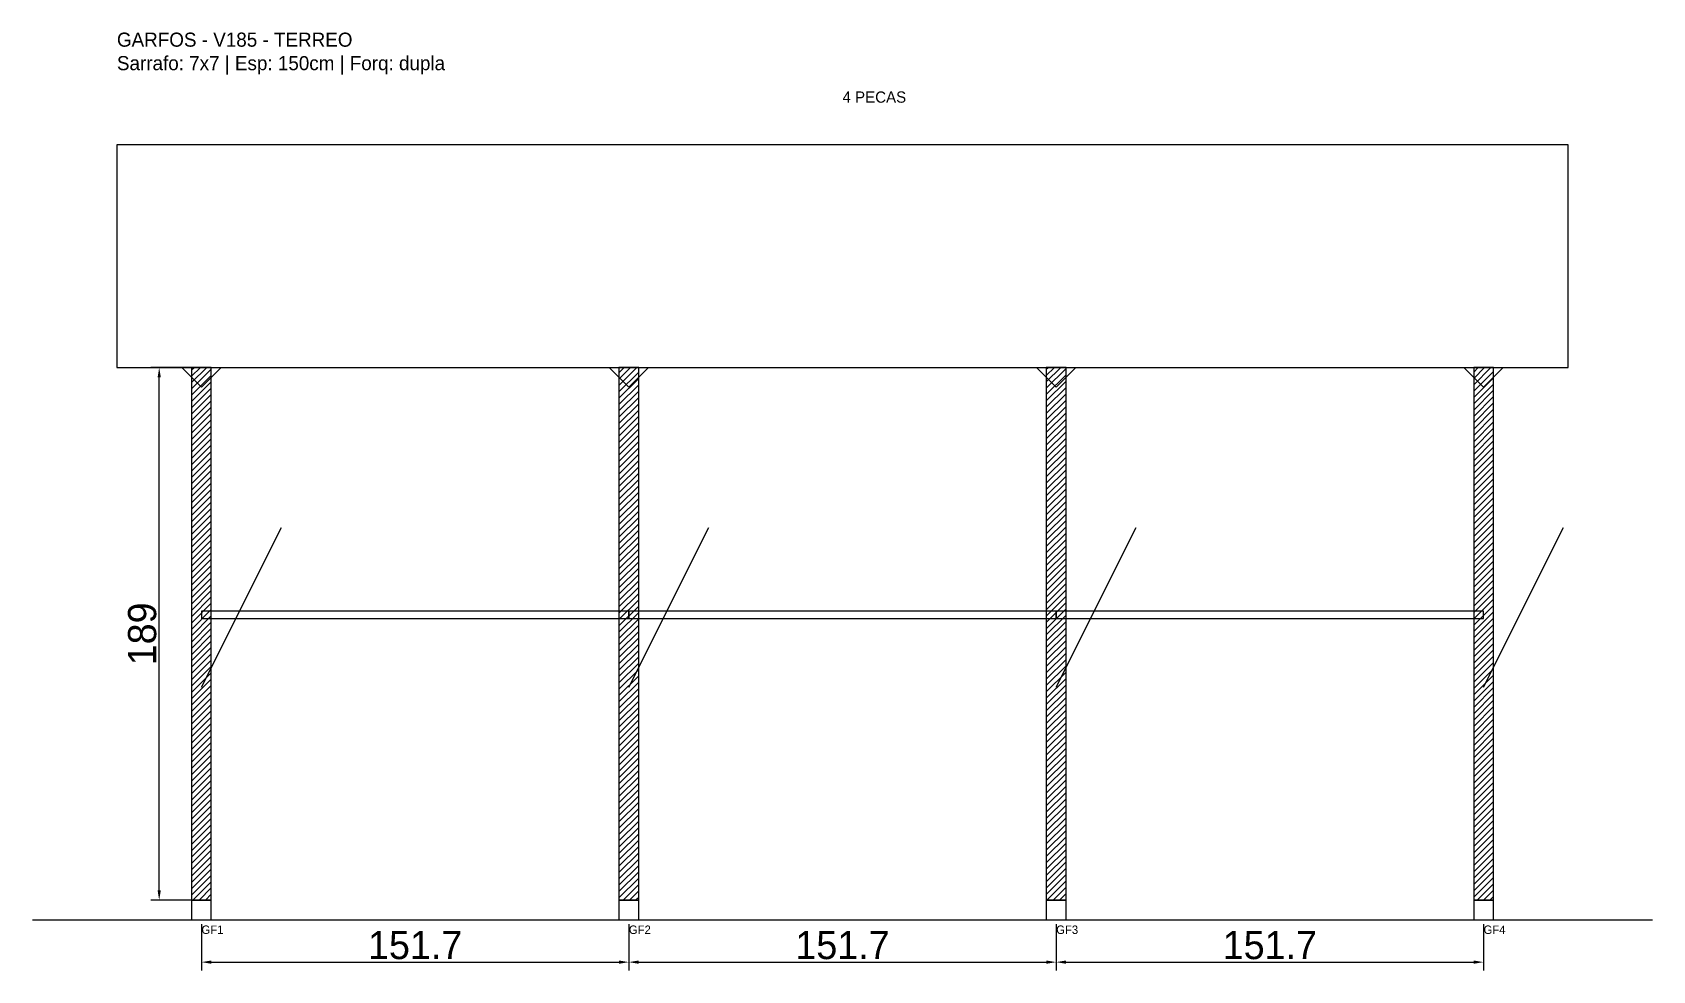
# Model space of a CAD drawing. Header units: metres. Extents: x -30 to 545, y -25 to 308.
import ezdxf

# ---------------------------------------------------------------- set-up
doc = ezdxf.new("R2010")
doc.units = ezdxf.units.M
for name, color, linetype in [('BARRA_ANCORAGEM', 1, 'Continuous'), ('COTA', 241, 'Continuous'), ('GARFOS OK', 3, 'Continuous'), ('NOME DA VIGA', 6, 'Continuous'), ('SARR_7x7', 40, 'Continuous'), ('TIRAS REESCORAMENTO', 252, 'Continuous'), ('VIGAS', 3, 'Continuous')]:
    doc.layers.add(name, color=color, linetype=linetype)
doc.dimstyles.new('EZ DXF', dxfattribs={"dimtxt": 10, "dimasz": 3.5, "dimexe": 3, "dimexo": 1.5, "dimgap": 1, "dimtad": 1, "dimdec": 1, "dimdsep": 46, "dimcen": 2.5, "dimazin": 3, "dimtfac": 1, "dimtmove": 0, "dimatfit": 3})

msp = doc.modelspace()

# ---------------------------------------------------------------- hatches: boundary and pattern name
at = {"layer": 'COTA'}
h = msp.add_hatch(dxfattribs=at)
h.set_pattern_fill('ANSI31', scale=0.5)
h.paths.add_polyline_path([(26.5, 0), (33.5, 0), (33.5, 189), (26.5, 189)])
h = msp.add_hatch(dxfattribs=at)
h.set_pattern_fill('ANSI31', scale=0.5)
h.paths.add_polyline_path([(178.17, 0), (185.17, 0), (185.17, 189), (178.17, 189)])
h = msp.add_hatch(dxfattribs=at)
h.set_pattern_fill('ANSI31', scale=0.5)
h.paths.add_polyline_path([(329.83, 0), (336.83, 0), (336.83, 189), (329.83, 189)])
h = msp.add_hatch(dxfattribs=at)
h.set_pattern_fill('ANSI31', scale=0.5)
h.paths.add_polyline_path([(481.5, 0), (488.5, 0), (488.5, 189), (481.5, 189)])

# ---------------------------------------------------------------- linework, layer by layer
at = {"layer": 'BARRA_ANCORAGEM'}
for p, q in [((30, 75.6), (58.35, 132.3)), ((181.67, 75.6), (210.02, 132.3)), ((333.33, 75.6), (361.68, 132.3)), ((485, 75.6), (513.35, 132.3))]:
    msp.add_line(p, q, dxfattribs=at)
at = {"layer": 'GARFOS OK'}
for p, q in [((30, 182), (23, 189)), ((23, 189), (37, 189)), ((30, 182), (37, 189)), ((181.67, 182), (174.67, 189)), ((174.67, 189), (188.67, 189)), ((181.67, 182), (188.67, 189)), ((333.33, 182), (326.33, 189)), ((326.33, 189), (340.33, 189)), ((333.33, 182), (340.33, 189)), ((485, 182), (478, 189)), ((478, 189), (492, 189)), ((485, 182), (492, 189))]:
    msp.add_line(p, q, dxfattribs=at)
at = {"layer": 'GARFOS OK', "linetype": 'CONTINUOUS'}
msp.add_line((-30, -7), (545, -7), dxfattribs=at)
at = {"layer": 'GARFOS OK'}
for points in [[(26.5, 0), (33.5, 0), (33.5, 189), (26.5, 189), (26.5, 0)], [(178.17, 0), (185.17, 0), (185.17, 189), (178.17, 189), (178.17, 0)], [(329.83, 0), (336.83, 0), (336.83, 189), (329.83, 189), (329.83, 0)], [(481.5, 0), (488.5, 0), (488.5, 189), (481.5, 189), (481.5, 0)]]:
    msp.add_lwpolyline(points, dxfattribs=at)
at = {"layer": 'SARR_7x7'}
for points in [[(26.5, -7), (33.5, -7), (33.5, 0), (26.5, 0), (26.5, -7)], [(178.17, -7), (185.17, -7), (185.17, 0), (178.17, 0), (178.17, -7)], [(329.83, -7), (336.83, -7), (336.83, 0), (329.83, 0), (329.83, -7)], [(481.5, -7), (488.5, -7), (488.5, 0), (481.5, 0), (481.5, -7)]]:
    msp.add_lwpolyline(points, dxfattribs=at)
at = {"layer": 'TIRAS REESCORAMENTO'}
for points in [[(30, 100), (181.67, 100), (181.67, 102.5), (30, 102.5), (30, 100)], [(181.67, 100), (333.33, 100), (333.33, 102.5), (181.67, 102.5), (181.67, 100)], [(333.33, 100), (485, 100), (485, 102.5), (333.33, 102.5), (333.33, 100)]]:
    msp.add_lwpolyline(points, dxfattribs=at)
at = {"layer": 'VIGAS'}
msp.add_lwpolyline([(0, 189), (515, 189), (515, 268), (0, 268), (0, 189)], dxfattribs=at)

# ---------------------------------------------------------------- texts
at = {"layer": 'NOME DA VIGA'}
for s, height, p in [('4 PECAS', 4, (257.5, 283)), ('GF1', 3, (30, -12)), ('GF2', 3, (181.67, -12)), ('GF3', 3, (333.33, -12)), ('GF4', 3, (485, -12))]:
    msp.add_text(s, height=height, dxfattribs=at).set_placement(p)
at = {"layer": 'NOME DA VIGA', "insert": (0, 293), "char_height": 5, "attachment_point": 7}
msp.add_mtext('GARFOS - V185 - TERREO\\PSarrafo: 7x7 | Esp: 150cm | Forq: dupla', dxfattribs=at)

# ---------------------------------------------------------------- dimensions: what is measured, and where the dimension line sits
at = {"layer": 'COTA'}
msp.add_linear_dim(base=(15, 0), p1=(30, 0), p2=(30, 189), angle=90, dimstyle='EZ DXF', dxfattribs=at).render()
for base, p1, p2 in [((30, -22), (30, -7), (181.67, -7)), ((181.67, -22), (181.67, -7), (333.33, -7)), ((333.33, -22), (333.33, -7), (485, -7))]:
    msp.add_linear_dim(base=base, p1=p1, p2=p2, dimstyle='EZ DXF', dxfattribs=at).render()

doc.saveas('drawing.dxf')
